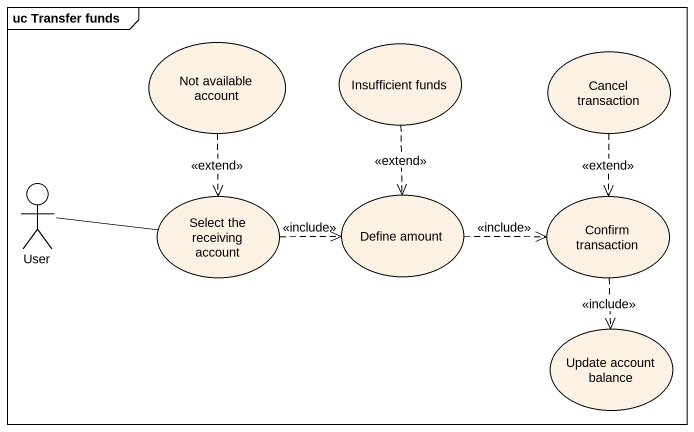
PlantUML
@startuml
mainframe uc Transfer funds
usecase "Not available account" as Not_available_account
usecase "Insufficient funds" as Insufficient_funds
usecase "Cancel transaction" as Cancel_transaction
actor User
usecase "Select the receiving account" as Select_the_receiving_account
usecase "Define amount" as Define_amount
usecase "Confirm transaction" as Confirm_transaction
usecase "Update account balance" as Update_account_balance
Not_available_account ..> Select_the_receiving_account : <<extend>>
Insufficient_funds ..> Define_amount : <<extend>>
Cancel_transaction ..> Confirm_transaction : <<extend>>
User -right- Select_the_receiving_account
Select_the_receiving_account .right.> Define_amount : <<include>>
Define_amount .right.> Confirm_transaction : <<include>>
Confirm_transaction ..> Update_account_balance : <<include>>
@enduml
